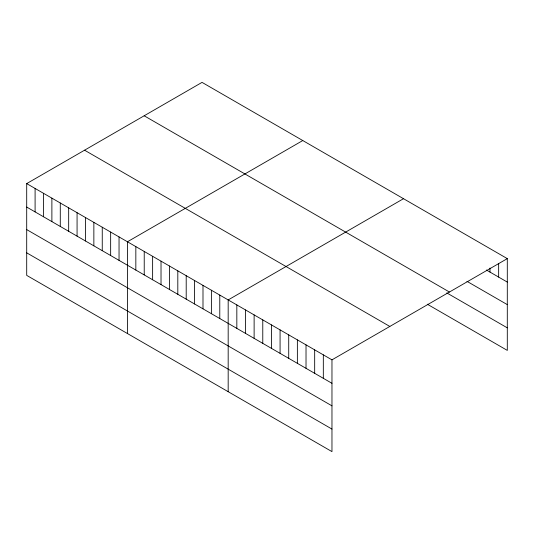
<?xml version="1.0" encoding="UTF-8"?>
<svg xmlns="http://www.w3.org/2000/svg" width="534" height="534" viewBox="0 0 534 534"><rect width="100%" height="100%" fill="white"/><g stroke="black" fill="none" stroke-linecap="round" stroke-linejoin="round"><path stroke-width="0.8" d="M26.7 183.603L331.968 359.849L331.968 451.624L26.7 275.377L26.7 183.603L202.032 82.376L507.3 258.623L507.3 350.397L427.293 304.206M302.771 140.542L127.439 241.768L127.439 333.536M403.51 198.701L228.178 299.928L228.178 391.696M331.968 359.849L507.3 258.623M486.401 270.01L507.3 282.079M466.936 281.318L507.3 304.62M144.173 115.785L449.441 292.031M446.758 292.892L507.3 327.849M84.559 150.201L389.827 326.448M26.7 207.058L331.968 383.305M26.7 229.6L331.968 405.847M26.7 252.829L331.968 429.076M498.649 263.335L498.649 277.086M489.998 268.048L489.998 272.086M323.324 354.856L323.324 378.306M314.673 349.863L314.673 373.313M306.022 344.871L306.022 368.32M297.371 339.878L297.371 363.327M288.72 334.885L288.72 358.334M280.076 329.892L280.076 353.341M271.426 324.899L271.426 348.348M262.775 319.899L262.775 343.355M254.124 314.906L254.124 338.362M245.48 309.914L245.48 333.363M236.829 304.921L236.829 328.37M219.781 295.082L219.781 318.531M211.391 290.236L211.391 313.685M202.993 285.39L202.993 308.839M194.596 280.544L194.596 303.993M186.206 275.691L186.206 299.147M177.809 270.845L177.809 294.301M169.411 265.999L169.411 289.455M161.021 261.153L161.021 284.602M152.624 256.307L152.624 279.756M144.227 251.461L144.227 274.91M135.836 246.615L135.836 270.064M119.042 236.922L119.042 260.372M110.651 232.07L110.651 255.526M102.254 227.224L102.254 250.68M93.857 222.378L93.857 245.834M85.467 217.532L85.467 240.981M77.07 212.686L77.07 236.135M68.672 207.839L68.672 231.289M60.282 202.993L60.282 226.443M51.885 198.147L51.885 221.597M43.488 193.301L43.488 216.751M35.097 188.449L35.097 211.905"/></g></svg>
